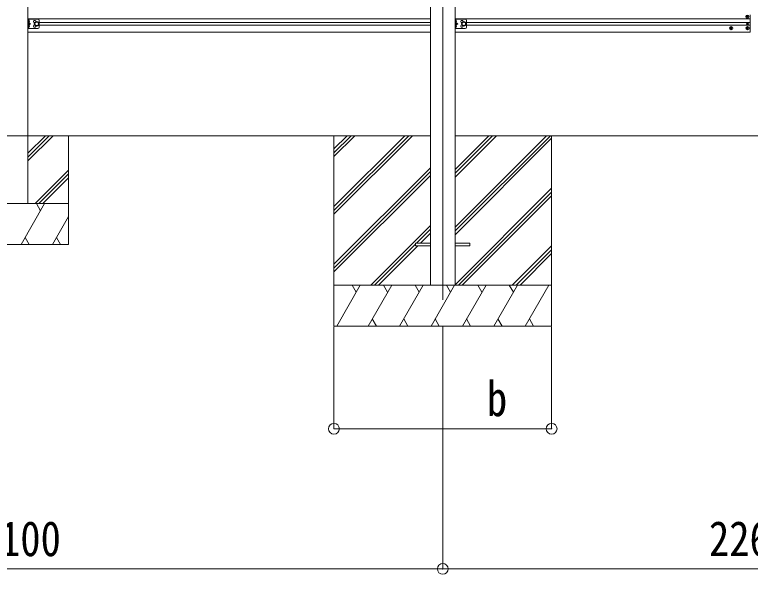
# Model space of a CAD drawing. Units: millimetres at full size, sheet at 1:40; details may follow other scales. Extents: x -11181 to 11305, y -7804 to 7716.
# Drawn here: x 1927 to 4630, y -2385 to -327 of the extents above; entities that cross this region are included whole.
import ezdxf
from ezdxf.enums import TextEntityAlignment as Align

# ---------------------------------------------------------------- set-up
doc = ezdxf.new("R2010")
doc.units = ezdxf.units.MM
doc.header["$LTSCALE"] = 40
doc.header["$PDMODE"] = 32
doc.header["$PDSIZE"] = 40
for name, color, linetype, lineweight in [('0-0_0', 7, 'Continuous', 9), ('0-1_本体', 4, 'Continuous', 9), ('0-2_部品', 7, 'Continuous', 9), ('0-8_PARTS2', 2, 'Continuous', 9), ('0-A_寸法', 6, 'Continuous', 9), ('1-0_FRAME', 7, 'Continuous', 9), ('1-1_GLASS', 4, 'Continuous', 9), ('1-2_GLASS_SEAL', 7, 'Continuous', 9), ('1-3_NOTPRINT', 4, 'Continuous', 9)]:
    doc.layers.add(name, color=color, linetype=linetype, lineweight=lineweight)
doc.styles.add('ＭＳ ゴシック', font='')
doc.styles.get('ＭＳ ゴシック').set_extended_font_data('MS Gothic')

msp = doc.modelspace()

# ---------------------------------------------------------------- linework, layer by layer
at = {"layer": '0-0_0'}
for p, q in [((445.09, -771.97), (3454.69, -771.97)), ((3099.89, -820.56), (3148.48, -771.97)), ((3099.89, -834.7), (3162.63, -771.97)), ((3099.89, -848.85), (3176.77, -771.97)), ((3099.89, -1060.98), (3388.9, -771.97)), ((3099.89, -1046.83), (3374.76, -771.97)), ((3099.89, -1032.69), (3360.62, -771.97)), ((3099.89, -771.97), (3099.89, -1471.97)), ((3545.09, -895.86), (3668.98, -771.97)), ((3545.09, -910), (3683.13, -771.97)), ((3545.09, -924.15), (3697.27, -771.97)), ((3545.09, -1122.13), (3895.26, -771.97)), ((3545.09, -1107.99), (3881.12, -771.97)), ((3545.09, -771.97), (5714.69, -771.97)), ((3545.09, -1136.28), (3899.89, -781.48)), ((3899.89, -771.97), (3899.89, -1471.97)), ((3099.89, -1244.82), (3454.69, -890.03)), ((3099.89, -1258.97), (3454.69, -904.17)), ((3099.89, -1273.11), (3454.69, -918.31)), ((3545.09, -1320.12), (3899.89, -965.33)), ((3557.39, -1321.97), (3899.89, -979.47)), ((3571.53, -1321.97), (3899.89, -993.61)), ((3234.88, -1321.97), (3454.69, -1102.16)), ((3403.53, -1167.46), (3454.69, -1116.3)), ((3417.67, -1167.46), (3454.69, -1130.44)), ((3249.02, -1321.97), (3399.89, -1171.1)), ((3263.16, -1321.97), (3408.67, -1176.46)), ((3755.38, -1321.97), (3899.89, -1177.46)), ((3769.52, -1321.97), (3899.89, -1191.6)), ((3783.66, -1321.97), (3899.89, -1205.74)), ((3899.89, -1321.97), (3099.89, -1321.97)), ((3110.18, -1471.97), (3196.78, -1321.97)), ((3181.78, -1347.95), (3166.78, -1321.97)), ((3225.65, -1471.97), (3312.25, -1321.97)), ((3297.25, -1347.95), (3282.25, -1321.97)), ((3341.12, -1471.97), (3427.72, -1321.97)), ((3412.72, -1347.95), (3397.72, -1321.97)), ((3456.59, -1471.97), (3543.19, -1321.97)), ((3528.19, -1347.95), (3513.19, -1321.96)), ((3572.06, -1471.97), (3658.66, -1321.97)), ((3643.66, -1347.95), (3628.66, -1321.97)), ((3687.53, -1471.97), (3774.13, -1321.97)), ((3744.13, -1321.97), (3759.13, -1347.95)), ((3803, -1471.97), (3889.6, -1321.97)), ((3240.64, -1445.99), (3255.64, -1471.97)), ((3356.11, -1445.99), (3371.11, -1471.97)), ((3471.58, -1445.99), (3486.58, -1471.97)), ((3587.05, -1445.99), (3602.05, -1471.97)), ((3702.52, -1445.99), (3717.52, -1471.97)), ((3818, -1445.99), (3832.99, -1471.97)), ((3099.89, -1471.97), (3899.89, -1471.97))]:
    msp.add_line(p, q, dxfattribs=at)
at = {"layer": '0-1_本体'}
for p, q in [((3454.69, 1534.08), (3454.69, -1321.99)), ((3545.09, 1534.08), (3545.09, -1321.99))]:
    msp.add_line(p, q, dxfattribs=at)
at = {"layer": '0-2_部品', "color": 4}
for p, q in [((3399.69, -1167.46), (3399.69, -1176.46)), ((3399.69, -1167.46), (3454.69, -1167.46)), ((3399.69, -1176.46), (3454.69, -1176.46)), ((3544.69, -1167.46), (3599.69, -1167.46)), ((3544.69, -1176.46), (3599.69, -1176.46)), ((3599.69, -1167.46), (3599.69, -1176.46))]:
    msp.add_line(p, q, dxfattribs=at)
at = {"layer": '0-8_PARTS2'}
msp.add_line((3499.89, 1699.63), (3499.89, -1375.6), dxfattribs=at)
at = {"layer": '0-A_寸法'}
for p, q in [((3099.89, -1849.86), (3099.89, -1475.45)), ((3499.89, -2364.84), (3499.89, -1475.45)), ((399.89, -2364.84), (3499.89, -2364.84)), ((3499.89, -2364.84), (5759.89, -2364.84))]:
    msp.add_line(p, q, dxfattribs=at)
msp.add_lwpolyline([(3099.89, -1849.86), (3899.89, -1849.86), (3899.89, -1475.45)], dxfattribs=at)
for p in [(3099.89, -1849.86), (3899.89, -1849.86), (3499.89, -2364.84)]:
    msp.add_point(p, dxfattribs=at)
at = {"layer": '1-0_FRAME'}
for p, q in [((1974.89, -836.45), (2039.37, -771.97)), ((1974.89, -850.59), (2053.51, -771.97)), ((1974.89, -864.73), (2067.65, -771.97)), ((2124.89, -1171.97), (2124.89, -771.97)), ((2001.5, -1021.97), (2124.89, -898.58)), ((2015.64, -1021.97), (2124.89, -912.72)), ((2029.78, -1021.97), (2124.89, -926.86)), ((1774.89, -1021.97), (2124.89, -1021.97)), ((1949.89, -1171.97), (2036.49, -1021.97)), ((2021.49, -1047.95), (2006.49, -1021.97)), ((2065.36, -1171.97), (2124.89, -1068.86)), ((1964.89, -1145.98), (1979.89, -1171.97)), ((2080.36, -1145.99), (2095.36, -1171.97)), ((1774.89, -1171.97), (2124.89, -1171.97))]:
    msp.add_line(p, q, dxfattribs=at)
at = {"layer": '1-1_GLASS'}
for p, q in [((1974.89, -342.58), (3454.69, -342.58)), ((3545.09, -342.58), (4629.89, -342.58)), ((4629.89, -327.7), (4629.89, -391.7)), ((2016.89, -356.08), (3454.69, -356.08)), ((2016.89, -365.08), (3454.69, -365.08)), ((3587.09, -356.08), (4629.89, -356.08)), ((3587.09, -365.08), (4629.89, -365.08)), ((1974.89, -391.08), (3454.69, -391.08)), ((3545.09, -391.08), (4629.89, -391.08))]:
    msp.add_line(p, q, dxfattribs=at)
at = {"layer": '1-2_GLASS_SEAL'}
for p, q in [((1975.09, -343.08), (1975.09, -378.08)), ((2012.09, -343.08), (1975.09, -343.08)), ((1977.59, -343.08), (1977.59, -378.08)), ((1978.09, -347.58), (1978.89, -347.72)), ((2017.09, -348.08), (2017.09, -373.08)), ((3545.09, -343.08), (3545.09, -378.08)), ((3582.09, -343.08), (3545.09, -343.08)), ((3547.59, -343.08), (3547.59, -378.08)), ((3548.09, -347.58), (3548.89, -347.72)), ((3587.09, -348.08), (3587.09, -373.08)), ((4617.39, -334.7), (4616.39, -334.7)), ((4620.39, -333.7), (4621.39, -333.7)), ((2012.09, -378.08), (1975.09, -378.08)), ((1978.09, -355.58), (1977.59, -355.49)), ((1977.59, -360.58), (1984.59, -360.58)), ((1978.09, -373.58), (1977.59, -373.49)), ((1978.09, -355.58), (1978.89, -355.43)), ((1978.09, -365.58), (1978.89, -365.72)), ((1978.09, -373.58), (1978.89, -373.43)), ((3582.09, -378.08), (3545.09, -378.08)), ((3548.09, -355.58), (3547.59, -355.49)), ((3547.59, -360.58), (3554.59, -360.58)), ((3548.09, -373.58), (3547.59, -373.49)), ((3548.09, -355.58), (3548.89, -355.43)), ((3548.09, -365.58), (3548.89, -365.72)), ((3548.09, -373.58), (3548.89, -373.43)), ((4558.39, -376.2), (4557.39, -376.2)), ((4561.39, -377.2), (4562.39, -377.2)), ((4618.39, -376.2), (4617.39, -376.2)), ((4618.66, -360.79), (4617.84, -360.79)), ((4621.12, -361.61), (4621.94, -361.61)), ((4621.39, -377.2), (4622.39, -377.2))]:
    msp.add_line(p, q, dxfattribs=at)
for points in [[(1977.2, -351.58), (1977.83, -350.39), (1980.07, -349.28)], [(1978.09, -355.58), (1978.09, -347.58), (1977.59, -347.66), (1977.59, -355.49)], [(3547.2, -351.58), (3547.83, -350.39), (3550.07, -349.28)], [(3548.09, -355.58), (3548.09, -347.58), (3547.59, -347.66), (3547.59, -355.49)], [(4616.39, -334.7), (4616.39, -333.7), (4617.39, -333.7)], [(4618.39, -332.7), (4618.39, -331.7), (4619.39, -331.7), (4619.39, -332.7)], [(4619.39, -335.7), (4619.39, -336.7), (4618.39, -336.7), (4618.39, -335.7)], [(4621.39, -333.7), (4621.39, -334.7), (4620.39, -334.7)], [(1977.2, -351.58), (1977.83, -352.76), (1980.07, -353.88)], [(1977.2, -369.58), (1977.83, -368.39), (1980.07, -367.28)], [(1977.2, -369.58), (1977.83, -370.76), (1980.07, -371.88)], [(1977.59, -355.58), (1984.59, -360.58), (1977.59, -365.58)], [(1978.09, -373.58), (1978.09, -365.58), (1977.59, -365.66), (1977.59, -373.49)], [(3547.2, -351.58), (3547.83, -352.76), (3550.07, -353.88)], [(3547.2, -369.58), (3547.83, -368.39), (3550.07, -367.28)], [(3547.2, -369.58), (3547.83, -370.76), (3550.07, -371.88)], [(3547.59, -355.58), (3554.59, -360.58), (3547.59, -365.58)], [(3548.09, -373.58), (3548.09, -365.58), (3547.59, -365.66), (3547.59, -373.49)], [(4557.39, -376.2), (4557.39, -377.2), (4558.39, -377.2)], [(4560.39, -375.2), (4560.39, -374.2), (4559.39, -374.2), (4559.39, -375.2)], [(4559.39, -378.2), (4559.39, -379.2), (4560.39, -379.2), (4560.39, -378.2)], [(4562.39, -377.2), (4562.39, -376.2), (4561.39, -376.2)], [(4617.39, -376.2), (4617.39, -377.2), (4618.39, -377.2)], [(4617.84, -360.79), (4617.84, -361.61), (4618.66, -361.61)], [(4620.39, -375.2), (4620.39, -374.2), (4619.39, -374.2), (4619.39, -375.2)], [(4619.39, -378.2), (4619.39, -379.2), (4620.39, -379.2), (4620.39, -378.2)], [(4620.3, -359.97), (4620.3, -359.15), (4619.48, -359.15), (4619.48, -359.97)], [(4619.48, -362.43), (4619.48, -363.25), (4620.3, -363.25), (4620.3, -362.43)], [(4621.94, -361.61), (4621.94, -360.79), (4621.12, -360.79)], [(4622.39, -377.2), (4622.39, -376.2), (4621.39, -376.2)]]:
    msp.add_lwpolyline(points, dxfattribs=at)
for points in [[(2007.09, -368.08), (2000.59, -364.33), (2000.59, -356.82), (2007.09, -353.07), (2013.59, -356.82), (2013.59, -364.33)], [(3577.09, -368.08), (3570.59, -364.33), (3570.59, -356.82), (3577.09, -353.07), (3583.59, -356.82), (3583.59, -364.33)]]:
    msp.add_lwpolyline(points, close=True, dxfattribs=at)
for centre, radius in [((4618.89, -334.2), 5.9), ((2007.09, -360.58), 8.5), ((2007.09, -360.58), 7.5), ((2007.09, -360.58), 6.5), ((3577.09, -360.58), 8.5), ((3577.09, -360.58), 7.5), ((3577.09, -360.58), 6.5), ((4559.89, -376.7), 5.9), ((4619.89, -376.7), 5.9), ((4619.89, -361.2), 3.75)]:
    msp.add_circle(centre, radius, dxfattribs=at)
for centre, radius, start, end in [((1978.73, -348.6), 0.9, 32.05588, 80), ((1973.99, -351.58), 6.5, 327.94412, 32.05588), ((2000.09, -352.08), 4.25, 353.70569, 265.23923), ((2012.09, -348.08), 5, 0, 90), ((3548.73, -348.6), 0.9, 32.05588, 80), ((3543.99, -351.58), 6.5, 327.94412, 32.05588), ((3570.09, -352.08), 4.25, 353.70569, 265.23923), ((3582.09, -348.08), 5, 0, 90), ((4617.39, -332.7), 1, 270, 0), ((4617.39, -335.7), 1, 0, 90), ((4620.39, -332.7), 1, 180, 270), ((4620.39, -335.7), 1, 90, 180), ((1978.73, -354.55), 0.9, 280, 327.94412), ((1978.73, -366.6), 0.9, 32.05588, 80), ((1978.73, -372.55), 0.9, 280, 327.94412), ((1973.99, -369.58), 6.5, 327.94412, 32.05588), ((2000.09, -369.08), 4.25, 94.76077, 6.29431), ((2012.09, -373.08), 5, 270, 0), ((3548.73, -354.55), 0.9, 280, 327.94412), ((3548.73, -366.6), 0.9, 32.05588, 80), ((3548.73, -372.55), 0.9, 280, 327.94412), ((3543.99, -369.58), 6.5, 327.94412, 32.05588), ((3570.09, -369.08), 4.25, 94.76077, 6.29431), ((3582.09, -373.08), 5, 270, 0), ((4558.39, -375.2), 1, 270, 0), ((4558.39, -378.2), 1, 0, 90), ((4561.39, -375.2), 1, 180, 270), ((4561.39, -378.2), 1, 90, 180), ((4618.39, -375.2), 1, 270, 0), ((4618.39, -378.2), 1, 0, 90), ((4618.66, -359.97), 0.82, 270, 0), ((4618.66, -362.43), 0.82, 0, 90), ((4621.12, -359.97), 0.82, 180, 270), ((4621.12, -362.43), 0.82, 90, 180), ((4621.39, -375.2), 1, 180, 270), ((4621.39, -378.2), 1, 90, 180)]:
    msp.add_arc(centre, radius, start, end, dxfattribs=at)
at = {"layer": '1-3_NOTPRINT'}
msp.add_line((1974.89, 1522.14), (1974.89, -1021.97), dxfattribs=at)

# ---------------------------------------------------------------- texts
at = {"layer": '0-A_寸法', "color": 7, "style": 'ＭＳ ゴシック', "width": 0.85}
for s, p in [('b', (3661.89, -1841.86)), ('3100', (1797.89, -2356.84)), ('2260', (4477.89, -2356.84))]:
    msp.add_text(s, height=129, dxfattribs=at).set_placement(p, align=Align.BOTTOM_LEFT)

doc.saveas('drawing.dxf')
